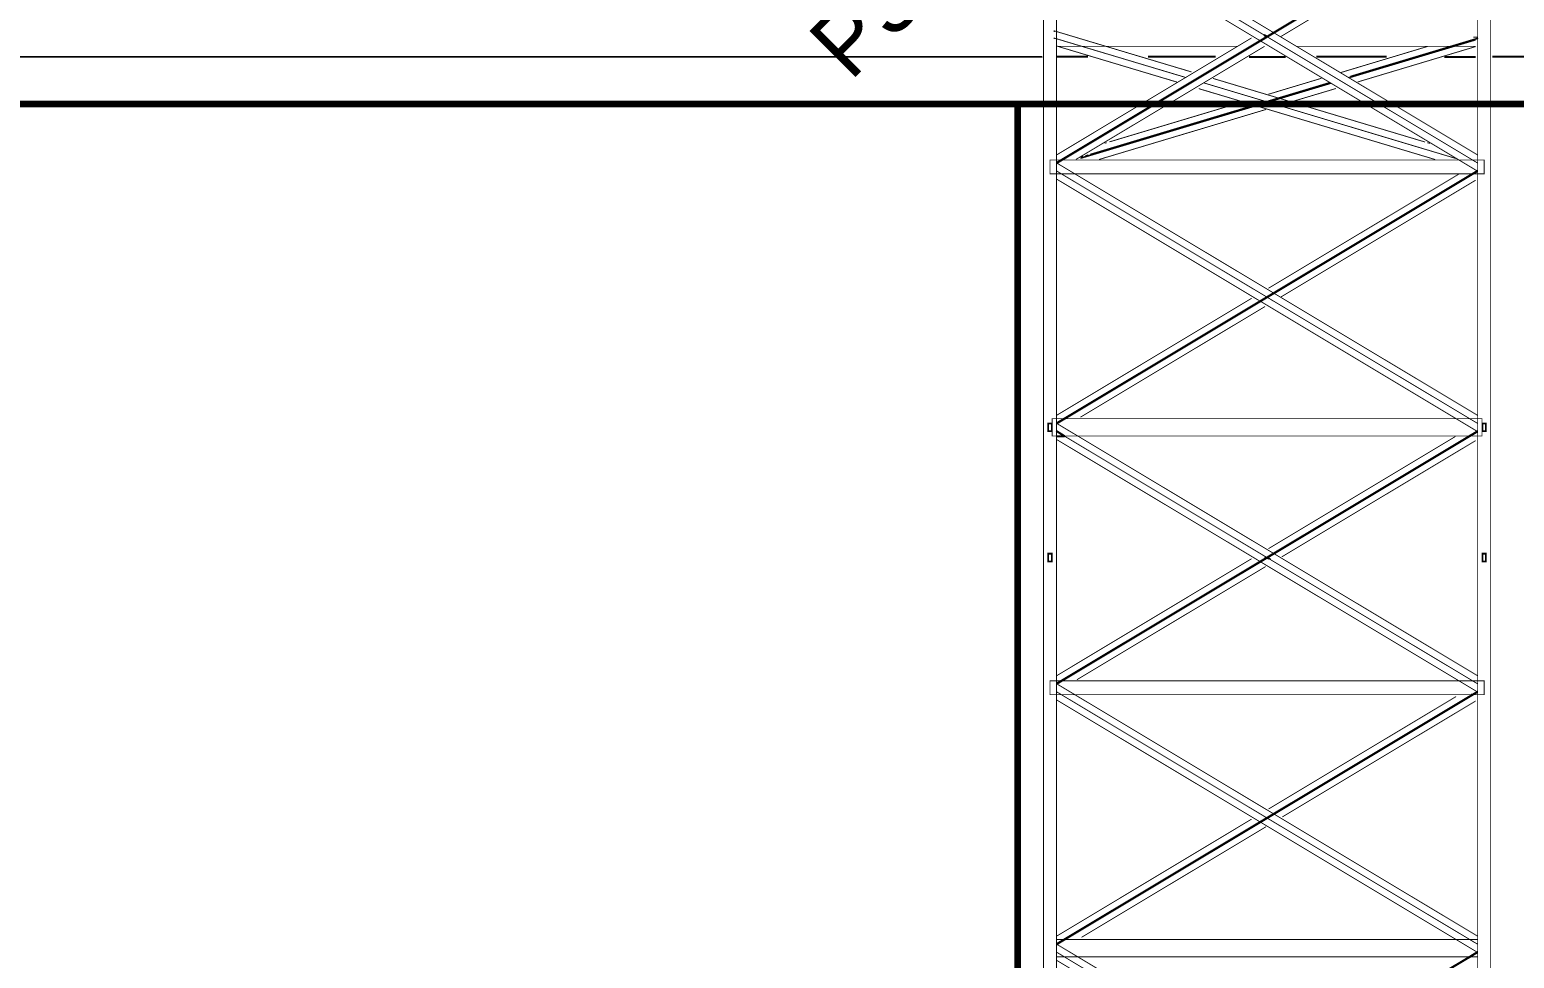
# Model space of a CAD drawing. Extents: x -57244 to 324435, y 15553 to 159369.
# Drawn here: x 165114 to 182210, y 99361 to 110060 of the extents above; entities that cross this region are included whole.
import ezdxf

# ---------------------------------------------------------------- set-up
doc = ezdxf.new("R2010")
doc.units = 0
doc.header["$LTSCALE"] = 2000
doc.header["$MEASUREMENT"] = 0
doc.layers.add('AREE PDL', color=7, linetype='CONTINUOUS', lineweight=100)
doc.layers.add('BASE', color=253, linetype='CONTINUOUS')
doc.styles.add('TXT', font='TXT', dxfattribs={"height": 0.2})

msp = doc.modelspace()

# ---------------------------------------------------------------- linework, layer by layer
at = {"layer": 'AREE PDL'}
for p, q in [((137934, 109205), (184056, 109205)), ((173254, 109205, 150), (184056, 109205, 150)), ((176490, 109211), (176490, 59684))]:
    msp.add_line(p, q, dxfattribs=at)
at = {"layer": 'BASE', "linetype": 'Continuous'}
for p, q in [((148765, 109754), (176772, 109748)), ((177299, 109748), (176938, 109748)), ((178769, 109748), (177992, 109748)), ((179158, 109748), (179574, 109747)), ((180739, 109747), (179934, 109747)), ((181405, 109747), (181765, 109747)), ((183777, 109747), (181960, 109747))]:
    msp.add_line(p, q, dxfattribs=at)
at = {"layer": 'BASE', "linetype": 'Continuous', "const_width": 10}
for points, elevation in [([(176788, 111474), (176788, 93478), (176938, 93478), (176938, 96578)], 7650), ([(176788, 111474), (176788, 93478), (176788, 111474), (176938, 111474), (176938, 93478), (176788, 93478)], 7800), ([(176938, 108619), (176938, 111474)], 7650), ([(181788, 111474), (181938, 111474), (181938, 93478), (181788, 93478)], 7650), ([(181788, 93478), (181788, 111474), (181788, 93478), (181938, 93478), (181938, 111474), (181788, 111474)], 7800), ([(176937, 108523), (181718, 111391)], 7800), ([(179352, 109984), (177008, 111391), (177008, 111382)], 7720), ([(177008, 111391), (181788, 108523)], 7800), ([(179252, 109951), (177008, 111298), (177008, 111382)], 7792), ([(181718, 111366), (181718, 111298), (179519, 109979)], 7728), ([(181718, 111298), (179519, 109979)], 7720), ([(178492, 109573), (176912, 110046), (176912, 110034)], 6300), ([(176912, 109951), (176912, 109963), (178433, 109507)], 6300), ([(178433, 109507), (176912, 109963)], 6220), ([(176938, 108616), (179185, 109965)], 7728), ([(176938, 109955), (178433, 109507)], 6300), ([(179269, 109941), (181788, 108429)], 7792), ([(179296, 109938), (179271, 109923)], 7720), ([(179296, 109938), (179271, 109923)], 7720), ([(179277, 109936), (179296, 109947)], 7792), ([(179327, 109947), (179296, 109929)], 7792), ([(179324, 109955), (179435, 110021)], 7720), ([(179435, 110021), (179324, 109955)], 7720), ([(179355, 109983), (179324, 110001)], 7728), ([(179324, 110001), (179355, 109983)], 7728), ([(179347, 109978), (179324, 109992)], 7728), ([(179324, 109964), (179327, 109966)], 7792), ([(179355, 109973), (179327, 109957)], 7792), ([(179331, 110006), (179363, 109987)], 7728), ([(179433, 110029), (179355, 109983)], 7800), ([(179362, 109979), (181788, 108523)], 7720), ([(179440, 110025), (179363, 109978)], 7800), ([(179440, 110025), (179363, 109978)], 7800), ([(179370, 109983), (179363, 109978)], 7720), ([(179435, 110021), (179370, 109983)], 7792), ([(179448, 110020), (179370, 109973)], 7800), ([(179433, 110029), (179440, 110025)], 7800), ([(180295, 109508), (181765, 109949)], 6300), ([(181765, 109940), (180320, 109507)], 6300), ([(180323, 109524), (181793, 109965)], 6300), ([(180323, 109516), (181793, 109957)], 6300), ([(181793, 109974), (181738, 109974)], 6228), ([(181793, 109957), (181738, 109940)], 6289), ([(181738, 109940), (181793, 109957)], 6220), ([(178325, 109456), (176938, 109872)], 6300), ([(178325, 109456), (176938, 109872)], 6292), ([(176938, 109868), (179019, 109868)], 6300), ([(177161, 108564), (179334, 109868)], 7728), ([(179334, 109868), (177161, 108564)], 7720), ([(179019, 109868), (177410, 109868)], 6101), ([(177410, 109868), (179019, 109868)], 6090), ([(178963, 109738), (178991, 109755)], 7720), ([(178963, 109738), (178991, 109755)], 7720), ([(179019, 109772), (179040, 109784)], 7720), ([(179040, 109784), (179019, 109772)], 7720), ([(179130, 109838), (179102, 109822)], 7720), ([(179130, 109838), (179102, 109822)], 7720), ([(179179, 109868), (179158, 109855)], 7720), ([(179158, 109855), (179179, 109868)], 7720), ([(179269, 109921), (179241, 109905)], 7720), ([(179269, 109921), (179241, 109905)], 7720), ([(179712, 109868), (181211, 109868)], 6101), ([(179712, 109868), (181211, 109868)], 6090), ([(179712, 109868), (181765, 109868)], 6300), ([(180212, 109566), (181216, 109868)], 6228), ([(181765, 109865), (180406, 109457)], 6220), ([(181765, 109865), (180406, 109457)], 6228), ([(181127, 109757), (181125, 109757)], 6220), ([(181211, 109782), (181155, 109766)], 6220), ([(181217, 109784), (181238, 109791)], 6220), ([(181294, 109807), (181266, 109799)], 6220), ([(181310, 109812), (181322, 109816)], 6220), ([(181377, 109832), (181349, 109824)], 6220), ([(181405, 109841), (181402, 109840)], 6220), ([(181432, 109849), (181488, 109865)], 6220), ([(181496, 109868), (181468, 109868)], 6300), ([(181543, 109868), (181488, 109868)], 6101), ([(181543, 109868), (181488, 109868)], 6090), ([(181495, 109868), (181516, 109874)], 6220), ([(181516, 109874), (181496, 109868)], 6289), ([(181543, 109882), (181599, 109899)], 6289), ([(181571, 109890), (181543, 109882)], 6220), ([(181599, 109899), (181587, 109895)], 6220), ([(181599, 109868), (181627, 109868)], 6101), ([(181627, 109868), (181599, 109868)], 6090), ([(181682, 109924), (181627, 109907)], 6289), ([(181627, 109907), (181682, 109924)], 6220), ([(178686, 109572), (178714, 109589)], 7720), ([(178714, 109589), (178686, 109572)], 7720), ([(178741, 109605), (178763, 109618)], 7720), ([(178741, 109605), (178763, 109618)], 7720), ([(178825, 109655), (178852, 109672)], 7720), ([(178825, 109655), (178852, 109672)], 7720), ([(178880, 109688), (178901, 109701)], 7720), ([(178880, 109688), (178901, 109701)], 7720), ([(180570, 109590), (180572, 109591)], 6220), ([(180600, 109599), (180656, 109616)], 6220), ([(180662, 109618), (180683, 109624)], 6220), ([(180739, 109641), (180711, 109632)], 6220), ([(180767, 109649), (180755, 109646)], 6220), ([(180794, 109657), (180822, 109666)], 6220), ([(180850, 109674), (180847, 109673)], 6220), ([(180933, 109699), (180878, 109682)], 6220), ([(180961, 109707), (180940, 109701)], 6220), ([(181016, 109724), (180989, 109716)], 6220), ([(181032, 109729), (181044, 109732)], 6220), ([(181100, 109749), (181072, 109741)], 6220), ([(180101, 109449), (177215, 108584)], 6300), ([(180101, 109441), (177215, 108575)], 6300), ([(180101, 109449), (177271, 108600)], 6300), ([(180080, 109451), (177326, 108625)], 6300), ([(178436, 109422), (178408, 109405)], 7720), ([(178436, 109422), (178408, 109405)], 7720), ([(178464, 109439), (178485, 109451)], 7720), ([(178485, 109451), (178464, 109439)], 7720), ([(178575, 109505), (178547, 109489)], 7720), ([(178547, 109489), (178575, 109505)], 7720), ([(178624, 109535), (178603, 109522)], 7720), ([(178603, 109522), (178624, 109535)], 7720), ([(178630, 109448), (181543, 108574)], 6300), ([(181543, 108574), (178630, 109448)], 6220), ([(178630, 109448), (181543, 108574)], 6300), ([(178741, 109498), (181183, 108765)], 6300), ([(179379, 109316), (179990, 109500)], 6228), ([(179962, 109408), (179990, 109416)], 6220), ([(180018, 109424), (180015, 109424)], 6220), ([(180045, 109433), (180101, 109449)], 6220), ([(180323, 109516), (180378, 109533)], 6220), ([(180406, 109541), (180385, 109535)], 6220), ([(180434, 109549), (180461, 109558)], 6220), ([(180478, 109562), (180489, 109566)], 6220), ([(180517, 109574), (180545, 109583)], 6220), ([(178159, 109256), (178131, 109239)], 7720), ([(178131, 109239), (178159, 109256)], 7720), ([(178187, 109272), (178208, 109285)], 7720), ([(178187, 109272), (178208, 109285)], 7720), ([(178270, 109322), (178297, 109339)], 7720), ([(178297, 109339), (178270, 109322)], 7720), ([(178346, 109368), (178325, 109355)], 7720), ([(178346, 109368), (178325, 109355)], 7720), ([(178575, 109381), (181298, 108564)], 6300), ([(181298, 108564), (178575, 109381)], 6292), ([(179553, 109285), (179574, 109291)], 6220), ([(179601, 109300), (179629, 109308)], 6220), ([(179645, 109313), (179657, 109316)], 6220), ([(179657, 109233), (180156, 109382)], 6228), ([(180156, 109382), (179657, 109233)], 6220), ([(179685, 109324), (179712, 109333)], 6220), ([(179740, 109341), (179738, 109340)], 6220), ([(179768, 109349), (179823, 109366)], 6220), ([(179830, 109368), (179851, 109374)], 6220), ([(179879, 109383), (179907, 109391)], 6220), ([(179923, 109396), (179934, 109399)], 6220), ([(177427, 108564), (179352, 109141)], 6228), ([(179352, 109141), (177427, 108564)], 6220), ([(179074, 109225), (177548, 108767)], 6228), ([(177881, 109089), (177854, 109072)], 7720), ([(177854, 109072), (177881, 109089)], 7720), ([(177930, 109118), (177909, 109106)], 7720), ([(177930, 109118), (177909, 109106)], 7720), ([(177992, 109156), (178020, 109172)], 7720), ([(177992, 109156), (178020, 109172)], 7720), ([(178048, 109189), (178069, 109202)], 7720), ([(178048, 109189), (178069, 109202)], 7720), ([(178852, 109075), (178880, 109083)], 6220), ([(178908, 109091), (178905, 109091)], 6220), ([(178936, 109100), (178991, 109116)], 6220), ([(179019, 109125), (178998, 109118)], 6220), ([(179047, 109133), (179074, 109141)], 6220), ([(179090, 109146), (179102, 109150)], 6220), ([(179158, 109166), (179130, 109158)], 6220), ([(179185, 109175), (179183, 109174)], 6220), ([(179363, 109228), (179223, 109186), (179237, 109182)], 6300), ([(179363, 109228), (179377, 109224), (179237, 109182)], 6300), ([(177576, 108906), (177604, 108923)], 7720), ([(177576, 108906), (177604, 108923)], 7720), ([(177632, 108939), (177653, 108952)], 7720), ([(177653, 108952), (177632, 108939)], 7720), ([(177715, 108989), (177743, 109006)], 7720), ([(177715, 108989), (177743, 109006)], 7720), ([(177792, 109035), (177770, 109023)], 7720), ([(177792, 109035), (177770, 109023)], 7720), ([(178270, 108900), (178258, 108897)], 6220), ([(178297, 108908), (178325, 108917)], 6220), ([(178353, 108925), (178351, 108924)], 6220), ([(178436, 108950), (178381, 108933)], 6220), ([(178464, 108958), (178443, 108952)], 6220), ([(178519, 108975), (178492, 108967)], 6220), ([(178547, 108983), (178535, 108980)], 6220), ([(178575, 108992), (178603, 109000)], 6220), ([(178630, 109008), (178628, 109007)], 6220), ([(178658, 109017), (178714, 109033)], 6220), ([(178720, 109035), (178741, 109042)], 6220), ([(178797, 109058), (178769, 109050)], 6220), ([(178825, 109066), (178813, 109063)], 6220), ([(177299, 108740), (177326, 108756)], 7720), ([(177299, 108740), (177326, 108756)], 7720), ([(177354, 108773), (177375, 108786)], 7720), ([(177375, 108786), (177354, 108773)], 7720), ([(177437, 108823), (177465, 108839)], 7720), ([(177437, 108823), (177465, 108839)], 7720), ([(177493, 108856), (177514, 108869)], 7720), ([(177493, 108856), (177514, 108869)], 7720), ([(177493, 108751), (177517, 108758)], 6228), ([(177715, 108734), (177703, 108730)], 6220), ([(177770, 108750), (177743, 108742)], 6220), ([(177796, 108758), (177798, 108759)], 6220), ([(177826, 108767), (177881, 108784)], 6220), ([(177909, 108792), (177888, 108786)], 6220), ([(177937, 108800), (177965, 108808)], 6220), ([(177981, 108813), (177992, 108817)], 6220), ([(178020, 108825), (178048, 108833)], 6220), ([(178076, 108842), (178073, 108841)], 6220), ([(178103, 108850), (178159, 108867)], 6220), ([(178166, 108869), (178187, 108875)], 6220), ([(178214, 108883), (178242, 108892)], 6220), ([(181208, 108758), (181238, 108749)], 6300), ([(176863, 108558), (176863, 108481)], 7791), ([(176863, 108558), (177021, 108558)], 7657), ([(177021, 108558), (176863, 108558), (176863, 108398), (176938, 108398)], 7648), ([(176938, 108558), (176863, 108558), (176863, 108398), (176938, 108398)], 7650), ([(176938, 108536), (176938, 108564)], 7650), ([(176938, 108398), (176938, 108558)], 7800), ([(176980, 108558), (176996, 108558)], 7800), ([(177005, 108564), (176994, 108556)], 7720), ([(176994, 108556), (177005, 108564)], 7720), ([(176994, 108556), (176996, 108558)], 7791), ([(177049, 108590), (177021, 108573)], 7720), ([(177049, 108590), (177021, 108573)], 7720), ([(177098, 108619), (177077, 108606)], 7720), ([(177077, 108606), (177098, 108619)], 7720), ([(177160, 108656), (177188, 108673)], 7720), ([(177160, 108656), (177188, 108673)], 7720), ([(181627, 108558), (177188, 108558)], 7657), ([(177188, 108558), (181627, 108558)], 7648), ([(177237, 108702), (177215, 108690)], 7720), ([(177215, 108690), (177237, 108702)], 7720), ([(177243, 108600), (177215, 108592)], 6300), ([(177243, 108592), (177215, 108584)], 6300), ([(177243, 108592), (177241, 108591)], 6220), ([(177271, 108609), (177305, 108619)], 6300), ([(177326, 108617), (177271, 108600)], 6220), ([(177354, 108625), (177333, 108619)], 6220), ([(177382, 108634), (177410, 108642)], 6220), ([(177437, 108650), (177426, 108647)], 6220), ([(177493, 108667), (177465, 108659)], 6220), ([(177521, 108675), (177518, 108675)], 6220), ([(177604, 108700), (177548, 108684)], 6220), ([(177611, 108702), (177632, 108709)], 6220), ([(177687, 108725), (177659, 108717)], 6220), ([(181574, 108558), (181729, 108558)], 7800), ([(181788, 108513), (181788, 108523), (181729, 108558)], 7791), ([(181788, 108523), (181788, 108523), (181788, 108616), (181788, 108616), (181788, 108523), (181788, 108523), (181788, 108429), (181788, 108430)], 7800), ([(181788, 108616), (181788, 108536)], 7792), ([(181788, 108532), (181788, 108616)], 7792), ([(176863, 108398), (176863, 108475)], 7791), ([(181788, 105616), (176937, 108526), (176937, 108442)], 7792), ([(176937, 108523), (176940, 108525)], 7800), ([(176937, 108513), (176948, 108520)], 7800), ([(176937, 108442), (176937, 108433)], 7720), ([(176937, 108433), (176937, 108442)], 7791), ([(181788, 105513), (181788, 105523), (176937, 108433)], 7720), ([(176996, 108398), (176937, 108433)], 7791), ([(176937, 108424), (176937, 108340), (179246, 106954)], 7792), ([(176996, 108398), (176937, 108398)], 7800), ([(176938, 108514), (176994, 108547)], 7791), ([(176938, 108514), (176948, 108520)], 7792), ([(176938, 108433), (176938, 108340)], 7800), ([(176938, 105623), (176938, 108425)], 7650), ([(177105, 108398), (181571, 108398)], 7648), ([(179379, 107081), (181573, 108397)], 7728), ([(181573, 108397), (179379, 107081)], 7720), ([(181714, 108398), (181729, 108398)], 7800), ([(181738, 108403), (181728, 108397)], 7720), ([(181738, 108403), (181765, 108420)], 7791), ([(181765, 108398), (181738, 108398)], 7648), ([(181788, 108442), (181788, 108433), (181774, 108425)], 7791), ([(181777, 108436), (181788, 108442), (181788, 108433), (181785, 108431)], 7800), ([(181788, 108532), (181788, 108523)], 7720), ([(181788, 108526), (181788, 108442)], 7728), ([(181788, 108433), (181788, 108453)], 7720), ([(181788, 108442), (181788, 108453)], 7728), ([(181788, 108442), (181788, 108442), (181788, 108433), (181788, 108433)], 7800), ([(181765, 108326), (179525, 106982)], 7728), ([(179525, 106982), (181765, 108326)], 7720), ([(181432, 108220), (181405, 108203)], 7720), ([(181488, 108253), (181460, 108236)], 7720), ([(181497, 108258), (181516, 108270)], 7720), ([(181543, 108286), (181571, 108303)], 7720), ([(181599, 108320), (181627, 108336)], 7720), ([(181654, 108353), (181636, 108342)], 7720), ([(181710, 108386), (181682, 108370)], 7720), ([(181127, 108037), (181155, 108053)], 7720), ([(181211, 108087), (181183, 108070)], 7720), ([(181219, 108092), (181238, 108103)], 7720), ([(181294, 108137), (181266, 108120)], 7720), ([(181349, 108170), (181322, 108153)], 7720), ([(181358, 108175), (181377, 108187)], 7720), ([(180850, 107870), (180878, 107887)], 7720), ([(180933, 107920), (180905, 107904)], 7720), ([(180961, 107937), (180942, 107926)], 7720), ([(181016, 107970), (180989, 107953)], 7720), ([(181044, 107987), (181072, 108003)], 7720), ([(181100, 108020), (181081, 108009)], 7720), ([(180572, 107704), (180600, 107720)], 7720), ([(180628, 107737), (180656, 107754)], 7720), ([(180683, 107770), (180665, 107759)], 7720), ([(180739, 107804), (180711, 107787)], 7720), ([(180794, 107837), (180767, 107820)], 7720), ([(180803, 107842), (180822, 107854)], 7720), ([(180295, 107537), (180323, 107554)], 7720), ([(180378, 107587), (180350, 107571)], 7720), ([(180387, 107593), (180406, 107604)], 7720), ([(180434, 107621), (180461, 107637)], 7720), ([(180517, 107670), (180489, 107654)], 7720), ([(180545, 107687), (180526, 107676)], 7720), ([(180018, 107371), (180045, 107388)], 7720), ([(180101, 107421), (180073, 107404)], 7720), ([(180110, 107426), (180129, 107437)], 7720), ([(180156, 107454), (180184, 107471)], 7720), ([(180240, 107504), (180212, 107487)], 7720), ([(180248, 107509), (180267, 107521)], 7720), ([(179768, 107221), (179740, 107204)], 7720), ([(179796, 107238), (179823, 107254)], 7720), ([(179832, 107260), (179851, 107271)], 7720), ([(179879, 107288), (179907, 107304)], 7720), ([(179934, 107321), (179962, 107338)], 7720), ([(179990, 107354), (179971, 107343)], 7720), ([(179435, 107021), (179462, 107038)], 7720), ([(179448, 107020), (179440, 107025)], 7800), ([(179490, 107055), (179463, 107038)], 7720), ([(179518, 107071), (179546, 107088)], 7720), ([(179574, 107105), (179555, 107093)], 7720), ([(179601, 107121), (179629, 107138)], 7720), ([(179685, 107171), (179657, 107154)], 7720), ([(179694, 107176), (179712, 107188)], 7720), ([(179185, 106965), (176938, 105616)], 7720), ([(176938, 105616), (179185, 106965)], 7728), ([(179340, 106871), (177213, 105595)], 7728), ([(179340, 106871), (177213, 105595)], 7720), ([(179139, 106844), (179158, 106855)], 7720), ([(179213, 106888), (179185, 106871)], 7720), ([(179269, 106921), (179241, 106905)], 7720), ([(181788, 105513), (181788, 105429), (179269, 106941)], 7792), ([(179277, 106936), (179355, 106983)], 7800), ([(179285, 106931), (179363, 106978)], 7800), ([(179309, 107010), (179355, 106983)], 7728), ([(179370, 106973), (179363, 106978)], 7800), ([(179440, 106931), (179363, 106978)], 7720), ([(178861, 106677), (178880, 106688)], 7720), ([(178936, 106722), (178908, 106705)], 7720), ([(178991, 106755), (178963, 106738)], 7720), ([(179000, 106760), (179019, 106772)], 7720), ([(179074, 106805), (179047, 106788)], 7720), ([(179130, 106838), (179102, 106822)], 7720), ([(178584, 106511), (178603, 106522)], 7720), ([(178658, 106555), (178630, 106539)], 7720), ([(178686, 106572), (178714, 106589)], 7720), ([(178741, 106605), (178722, 106594)], 7720), ([(178797, 106638), (178769, 106622)], 7720), ([(178852, 106672), (178825, 106655)], 7720), ([(178270, 106322), (178297, 106339)], 7720), ([(178325, 106355), (178306, 106344)], 7720), ([(178353, 106372), (178381, 106389)], 7720), ([(178436, 106422), (178408, 106405)], 7720), ([(178445, 106427), (178464, 106439)], 7720), ([(178492, 106455), (178519, 106472)], 7720), ([(178547, 106489), (178575, 106505)], 7720), ([(178020, 106172), (177992, 106156)], 7720), ([(178029, 106178), (178048, 106189)], 7720), ([(178076, 106206), (178103, 106222)], 7720), ([(178159, 106256), (178131, 106239)], 7720), ([(178168, 106261), (178187, 106272)], 7720), ([(178242, 106306), (178214, 106289)], 7720), ([(177743, 106006), (177715, 105989)], 7720), ([(177770, 106023), (177751, 106011)], 7720), ([(177798, 106039), (177826, 106056)], 7720), ([(177854, 106072), (177881, 106089)], 7720), ([(177909, 106106), (177890, 106094)], 7720), ([(177965, 106139), (177937, 106122)], 7720), ([(177437, 105823), (177465, 105839)], 7720), ([(177474, 105845), (177493, 105856)], 7720), ([(177548, 105889), (177521, 105873)], 7720), ([(177576, 105906), (177604, 105923)], 7720), ([(177632, 105939), (177613, 105928)], 7720), ([(177687, 105973), (177659, 105956)], 7720), ([(177188, 105673), (177160, 105656)], 7720), ([(177215, 105690), (177197, 105678)], 7720), ([(177271, 105723), (177243, 105706)], 7720), ([(177326, 105756), (177299, 105740)], 7720), ([(177354, 105773), (177335, 105762)], 7720), ([(177410, 105806), (177382, 105789)], 7720), ([(176888, 105481), (176888, 105578), (176938, 105578)], 7620), ([(176938, 105578), (176888, 105578)], 7610), ([(176888, 105428), (176888, 105528)], 7800), ([(176888, 105475), (176888, 105481)], 7650), ([(176937, 105526), (179435, 104028)], 7792), ([(176938, 105595), (176938, 105567)], 7650), ([(177049, 105590), (176938, 105523)], 7720), ([(176938, 105578), (176938, 105378)], 7800), ([(176938, 105523), (177029, 105578)], 7790), ([(176938, 105514), (177045, 105578)], 7790), ([(176994, 105578), (177077, 105578)], 7610), ([(176994, 105578), (177077, 105578)], 7620), ([(177014, 105578), (177029, 105578)], 7800), ([(177077, 105606), (177058, 105595)], 7720), ([(177132, 105640), (177105, 105623)], 7720), ([(181571, 105578), (177215, 105578)], 7610), ([(177215, 105578), (181571, 105578)], 7620), ([(181696, 105578), (181540, 105578)], 7800), ([(181696, 105578), (181788, 105523)], 7790), ([(181788, 105523), (181788, 105523), (181788, 105616), (181788, 105616), (181788, 105523), (181788, 105523), (181788, 105429), (181788, 105430)], 7800), ([(181788, 105532), (181788, 105616)], 7792), ([(181788, 105578), (181788, 105481)], 7790), ([(181788, 105578), (181838, 105578), (181838, 105378), (181788, 105378)], 7800), ([(181788, 105532), (181788, 105523)], 7720), ([(181788, 105526), (181788, 105433)], 7720), ([(176888, 105475), (176888, 105378), (176938, 105378)], 7620), ([(176938, 105378), (176888, 105378)], 7790), ([(176937, 105433), (181788, 102523)], 7720), ([(181788, 102523), (176937, 105433)], 7800), ([(176937, 105424), (176937, 105433)], 7720), ([(176937, 105424), (176937, 105340), (179241, 103958)], 7792), ([(176938, 105340), (176938, 105433)], 7800), ([(176938, 105401), (176938, 102627)], 7650), ([(181654, 105378), (177132, 105378)], 7790), ([(181516, 105378), (177132, 105378)], 7620), ([(179379, 104081), (181532, 105373)], 7720), ([(181532, 105373), (179379, 104081)], 7728), ([(181765, 105326), (179532, 103986)], 7728), ([(181599, 105320), (181682, 105370)], 7720), ([(181710, 105396), (181680, 105378)], 7790), ([(181682, 105378), (181710, 105378)], 7620), ([(181765, 105378), (181682, 105378)], 7790), ([(181710, 105386), (181765, 105420)], 7720), ([(181711, 105378), (181738, 105394)], 7790), ([(181738, 105412), (181788, 105442), (181788, 105433)], 7790), ([(181765, 105378), (181738, 105378)], 7620), ([(181750, 105401), (181765, 105410)], 7790), ([(181788, 105442), (181777, 105436)], 7792), ([(181777, 105436), (181785, 105431)], 7800), ([(181788, 105475), (181788, 105378)], 7790), ([(181788, 105456), (181788, 105442)], 7728), ([(181788, 105456), (181788, 105433)], 7720), ([(181788, 105442), (181788, 105442), (181788, 105433), (181788, 105433)], 7800), ([(181788, 105442), (181788, 105433)], 7800), ([(181405, 105203), (181322, 105153)], 7720), ([(181411, 105207), (181432, 105220)], 7720), ([(181543, 105286), (181460, 105236)], 7720), ([(181549, 105290), (181571, 105303)], 7720), ([(181016, 104970), (180994, 104957)], 7720), ([(181044, 104987), (181127, 105037)], 7720), ([(181155, 105053), (181133, 105040)], 7720), ([(181266, 105120), (181183, 105070)], 7720), ([(181294, 105137), (181272, 105123)], 7720), ([(180739, 104804), (180717, 104791)], 7720), ([(180850, 104870), (180767, 104820)], 7720), ([(180856, 104874), (180878, 104887)], 7720), ([(180905, 104904), (180989, 104953)], 7720), ([(180461, 104637), (180440, 104624)], 7720), ([(180489, 104654), (180572, 104704)], 7720), ([(180578, 104707), (180600, 104720)], 7720), ([(180711, 104787), (180628, 104737)], 7720), ([(180184, 104471), (180162, 104458)], 7720), ([(180295, 104537), (180212, 104487)], 7720), ([(180301, 104541), (180323, 104554)], 7720), ([(180434, 104621), (180350, 104571)], 7720), ([(179879, 104288), (179796, 104238)], 7720), ([(179907, 104304), (179885, 104291)], 7720), ([(180018, 104371), (179934, 104321)], 7720), ([(180045, 104388), (180023, 104374)], 7720), ([(180156, 104454), (180073, 104404)], 7720), ([(179601, 104121), (179518, 104071)], 7720), ([(179607, 104125), (179629, 104138)], 7720), ([(179740, 104204), (179657, 104154)], 7720), ([(179768, 104221), (179746, 104208)], 7720), ([(179185, 103965), (176938, 102616)], 7720), ([(176938, 102616), (179185, 103965)], 7728), ([(179324, 103955), (179241, 103905)], 7720), ([(179347, 103978), (179277, 103936)], 7792), ([(179324, 103945), (179299, 103930)], 7792), ([(179347, 103978), (179334, 103986)], 7728), ([(179352, 103984), (179349, 103986)], 7728), ([(179349, 103986), (179352, 103984)], 7728), ([(179352, 103971), (179463, 104038)], 7720), ([(179355, 103973), (179352, 103971)], 7792), ([(179363, 103969), (179352, 103962)], 7792), ([(179433, 104029), (179355, 103983)], 7800), ([(179440, 104025), (179363, 103978)], 7800), ([(179440, 104025), (179363, 103978)], 7800), ([(179380, 103958), (179363, 103969)], 7728), ([(179370, 103983), (179369, 103982)], 7720), ([(179448, 104020), (179370, 103973)], 7800), ([(179395, 103958), (179370, 103973), (179395, 103958)], 7728), ([(179448, 104020), (179378, 103978)], 7792), ([(179378, 103978), (179407, 103960)], 7728), ([(179440, 104025), (179433, 104029)], 7800), ([(181788, 102616), (179458, 104014)], 7792), ([(179490, 104055), (179469, 104041)], 7720), ([(179347, 103875), (177173, 102571)], 7728), ([(178963, 103738), (179047, 103788)], 7720), ([(179052, 103792), (179074, 103805)], 7720), ([(179102, 103822), (179185, 103871)], 7720), ([(179191, 103875), (179213, 103888)], 7720), ([(179269, 103941), (179286, 103930)], 7792), ([(179277, 103936), (179285, 103931)], 7800), ([(179293, 103927), (179296, 103929)], 7792), ([(179296, 103924), (181783, 102432)], 7792), ([(178686, 103572), (178769, 103622)], 7720), ([(178775, 103625), (178797, 103638)], 7720), ([(178908, 103705), (178825, 103655)], 7720), ([(178936, 103722), (178914, 103709)], 7720), ([(178492, 103455), (178408, 103405)], 7720), ([(178498, 103459), (178519, 103472)], 7720), ([(178630, 103539), (178547, 103489)], 7720), ([(178658, 103555), (178636, 103542)], 7720), ([(178214, 103289), (178131, 103239)], 7720), ([(178242, 103306), (178220, 103292)], 7720), ([(178270, 103322), (178353, 103372)], 7720), ([(178359, 103376), (178381, 103389)], 7720), ([(177854, 103072), (177937, 103122)], 7720), ([(177943, 103126), (177965, 103139)], 7720), ([(178076, 103206), (177992, 103156)], 7720), ([(178081, 103209), (178103, 103222)], 7720), ([(177659, 102956), (177576, 102906)], 7720), ([(177665, 102959), (177687, 102973)], 7720), ([(177798, 103039), (177715, 102989)], 7720), ([(177804, 103043), (177826, 103056)], 7720), ([(177382, 102789), (177299, 102740)], 7720), ([(177388, 102793), (177410, 102806)], 7720), ([(177521, 102873), (177437, 102823)], 7720), ([(177526, 102876), (177548, 102889)], 7720), ([(177021, 102573), (177105, 102623)], 7720), ([(177132, 102640), (177110, 102627)], 7720), ([(177243, 102706), (177160, 102656)], 7720), ([(177249, 102710), (177271, 102723)], 7720), ([(181788, 102532), (181788, 102616)], 7792), ([(181788, 102616), (181788, 102523), (181788, 102523), (181788, 102616), (181788, 102616)], 7800), ([(176863, 102481), (176863, 102558)], 7791), ([(176938, 102398), (176863, 102398), (176863, 102558), (176938, 102558)], 7650), ([(176863, 102398), (176863, 102558)], 7648), ([(177049, 102558), (176863, 102558)], 7657), ([(176863, 102475), (176863, 102398)], 7791), ([(176937, 102442), (176937, 102433)], 7720), ([(176937, 102442), (176937, 102433), (176996, 102398)], 7791), ([(181788, 99513), (181788, 99523), (176937, 102433), (176937, 102424)], 7720), ([(181788, 102433), (176937, 99523)], 7800), ([(181788, 99523), (176937, 102433)], 7720), ([(181788, 99523), (176937, 102433)], 7800), ([(176937, 102340), (176937, 102424)], 7792), ([(176938, 102543), (176938, 102571)], 7650), ([(176938, 102398), (176938, 102558)], 7800), ([(176956, 102543), (176938, 102532)], 7791), ([(176938, 102433), (176938, 102340)], 7800), ([(176938, 99630), (176938, 102405)], 7650), ([(176980, 102558), (176966, 102549)], 7791), ([(176996, 102558), (176980, 102558)], 7800), ([(177018, 102571), (176994, 102556)], 7720), ([(176994, 102556), (176996, 102558)], 7791), ([(181599, 102558), (177188, 102558)], 7657), ([(181729, 102558), (181574, 102558)], 7800), ([(181694, 102377), (181738, 102403)], 7720), ([(181729, 102558), (181788, 102523)], 7791), ([(181765, 102420), (181740, 102405)], 7791), ([(181740, 102405), (181765, 102420)], 7720), ([(181788, 102558), (181788, 102481)], 7657), ([(181788, 102558), (181863, 102558), (181863, 102398), (181788, 102398)], 7800), ([(181788, 102532), (181788, 102523)], 7720), ([(181788, 102523), (181788, 102513)], 7720), ([(181788, 102430), (181788, 102429), (181788, 102523), (181788, 102523)], 7800), ([(181788, 102513), (181788, 102432)], 7792), ([(181788, 102475), (181788, 102398)], 7657), ([(176996, 102398), (176937, 102398)], 7800), ([(181539, 102377), (179379, 101081)], 7728), ([(179538, 100990), (181765, 102326)], 7728), ([(181417, 102210), (181460, 102236)], 7720), ([(181432, 102220), (181460, 102236)], 7720), ([(181488, 102253), (181463, 102238)], 7720), ([(181488, 102253), (181509, 102266)], 7720), ([(181543, 102286), (181516, 102270)], 7720), ([(181599, 102320), (181555, 102294)], 7720), ([(181571, 102303), (181599, 102320)], 7720), ([(181602, 102321), (181627, 102336)], 7720), ([(181627, 102336), (181648, 102349)], 7720), ([(181682, 102370), (181654, 102353)], 7720), ([(181183, 102070), (181139, 102044)], 7720), ([(181183, 102070), (181155, 102053)], 7720), ([(181186, 102072), (181211, 102087)], 7720), ([(181232, 102099), (181211, 102087)], 7720), ([(181266, 102120), (181238, 102103)], 7720), ([(181322, 102153), (181278, 102127)], 7720), ([(181294, 102137), (181322, 102153)], 7720), ([(181324, 102155), (181349, 102170)], 7720), ([(181349, 102170), (181371, 102183)], 7720), ([(181405, 102203), (181377, 102187)], 7720), ([(180862, 101877), (180905, 101904)], 7720), ([(180878, 101887), (180905, 101904)], 7720), ([(180933, 101920), (180908, 101905)], 7720), ([(180954, 101933), (180933, 101920)], 7720), ([(180961, 101937), (180989, 101953)], 7720), ([(181001, 101961), (181044, 101987)], 7720), ([(181044, 101987), (181016, 101970)], 7720), ([(181047, 101988), (181072, 102003)], 7720), ([(181072, 102003), (181093, 102016)], 7720), ([(181100, 102020), (181127, 102037)], 7720), ([(180628, 101737), (180584, 101711)], 7720), ([(180600, 101720), (180628, 101737)], 7720), ([(180656, 101754), (180631, 101739)], 7720), ([(180656, 101754), (180677, 101766)], 7720), ([(180711, 101787), (180683, 101770)], 7720), ([(180723, 101794), (180767, 101820)], 7720), ([(180767, 101820), (180739, 101804)], 7720), ([(180769, 101822), (180794, 101837)], 7720), ([(180794, 101837), (180816, 101850)], 7720), ([(180850, 101870), (180822, 101854)], 7720), ([(180307, 101545), (180350, 101571)], 7720), ([(180323, 101554), (180350, 101571)], 7720), ([(180378, 101587), (180353, 101572)], 7720), ([(180399, 101600), (180378, 101587)], 7720), ([(180406, 101604), (180434, 101621)], 7720), ([(180446, 101628), (180489, 101654)], 7720), ([(180461, 101637), (180489, 101654)], 7720), ([(180517, 101670), (180492, 101656)], 7720), ([(180517, 101670), (180538, 101683)], 7720), ([(180545, 101687), (180572, 101704)], 7720), ([(180030, 101378), (180073, 101404)], 7720), ([(180073, 101404), (180045, 101388)], 7720), ([(180101, 101421), (180076, 101406)], 7720), ([(180122, 101434), (180101, 101421)], 7720), ([(180156, 101454), (180129, 101437)], 7720), ([(180212, 101487), (180168, 101461)], 7720), ([(180184, 101471), (180212, 101487)], 7720), ([(180240, 101504), (180215, 101489)], 7720), ([(180240, 101504), (180261, 101517)], 7720), ([(180267, 101521), (180295, 101537)], 7720), ([(179752, 101212), (179796, 101238)], 7720), ([(179796, 101238), (179768, 101221)], 7720), ([(179823, 101254), (179798, 101239)], 7720), ([(179823, 101254), (179845, 101267)], 7720), ([(179879, 101288), (179851, 101271)], 7720), ([(179891, 101295), (179934, 101321)], 7720), ([(179934, 101321), (179907, 101304)], 7720), ([(179937, 101323), (179962, 101338)], 7720), ([(179962, 101338), (179983, 101350)], 7720), ([(179990, 101354), (180018, 101371)], 7720), ([(179463, 101038), (179435, 101021)], 7720), ([(179475, 101045), (179518, 101071)], 7720), ([(179490, 101055), (179518, 101071)], 7720), ([(179546, 101088), (179521, 101073)], 7720), ([(179546, 101088), (179567, 101101)], 7720), ([(179574, 101105), (179601, 101121)], 7720), ([(179657, 101154), (179613, 101128)], 7720), ([(179629, 101138), (179657, 101154)], 7720), ([(179685, 101171), (179660, 101156)], 7720), ([(179706, 101184), (179685, 101171)], 7720), ([(179740, 101204), (179712, 101188)], 7720), ([(176938, 99616), (179185, 100965)], 7728), ([(177226, 99603), (179352, 100878)], 7728), ([(179158, 100855), (179185, 100871)], 7720), ([(179241, 100905), (179197, 100879)], 7720), ([(179213, 100888), (179241, 100905)], 7720), ([(179290, 100934), (179244, 100906)], 7720), ([(179269, 100921), (179290, 100934)], 7720), ([(178908, 100705), (178880, 100688)], 7720), ([(178963, 100738), (178920, 100712)], 7720), ([(178936, 100722), (178963, 100738)], 7720), ([(178991, 100755), (178966, 100740)], 7720), ([(178991, 100755), (179012, 100768)], 7720), ([(179047, 100788), (179019, 100772)], 7720), ([(179102, 100822), (179059, 100795)], 7720), ([(179102, 100822), (179074, 100805)], 7720), ([(179130, 100838), (179105, 100823)], 7720), ([(179151, 100851), (179130, 100838)], 7720), ([(178603, 100522), (178630, 100539)], 7720), ([(178642, 100546), (178686, 100572)], 7720), ([(178686, 100572), (178658, 100555)], 7720), ([(178689, 100574), (178714, 100589)], 7720), ([(178735, 100601), (178714, 100589)], 7720), ([(178741, 100605), (178769, 100622)], 7720), ([(178781, 100629), (178825, 100655)], 7720), ([(178825, 100655), (178797, 100638)], 7720), ([(178852, 100672), (178827, 100657)], 7720), ([(178874, 100684), (178852, 100672)], 7720), ([(178319, 100352), (178297, 100339)], 7720), ([(178353, 100372), (178325, 100355)], 7720), ([(178365, 100379), (178408, 100405)], 7720), ([(178381, 100389), (178408, 100405)], 7720), ([(178436, 100422), (178411, 100407)], 7720), ([(178457, 100435), (178436, 100422)], 7720), ([(178464, 100439), (178492, 100455)], 7720), ([(178504, 100463), (178547, 100489)], 7720), ([(178519, 100472), (178547, 100489)], 7720), ([(178550, 100490), (178575, 100505)], 7720), ([(178596, 100518), (178575, 100505)], 7720), ([(178020, 100172), (178041, 100185)], 7720), ([(178076, 100206), (178048, 100189)], 7720), ([(178088, 100213), (178131, 100239)], 7720), ([(178131, 100239), (178103, 100222)], 7720), ([(178134, 100241), (178159, 100256)], 7720), ([(178159, 100256), (178180, 100268)], 7720), ([(178214, 100289), (178187, 100272)], 7720), ([(178226, 100296), (178270, 100322)], 7720), ([(178242, 100306), (178270, 100322)], 7720), ([(178297, 100339), (178273, 100324)], 7720), ([(177764, 100019), (177743, 100006)], 7720), ([(177770, 100023), (177798, 100039)], 7720), ([(177810, 100046), (177854, 100072)], 7720), ([(177854, 100072), (177826, 100056)], 7720), ([(177856, 100074), (177881, 100089)], 7720), ([(177903, 100102), (177881, 100089)], 7720), ([(177909, 100106), (177937, 100122)], 7720), ([(177992, 100156), (177949, 100130)], 7720), ([(177965, 100139), (177992, 100156)], 7720), ([(178020, 100172), (177995, 100157)], 7720), ([(177465, 99839), (177440, 99824)], 7720), ([(177486, 99852), (177465, 99839)], 7720), ([(177493, 99856), (177521, 99873)], 7720), ([(177533, 99880), (177576, 99906)], 7720), ([(177576, 99906), (177548, 99889)], 7720), ([(177604, 99923), (177579, 99908)], 7720), ([(177604, 99923), (177625, 99935)], 7720), ([(177659, 99956), (177632, 99939)], 7720), ([(177671, 99963), (177715, 99989)], 7720), ([(177715, 99989), (177687, 99973)], 7720), ([(177718, 99991), (177743, 100006)], 7720), ([(177163, 99658), (177188, 99673)], 7720), ([(177209, 99686), (177188, 99673)], 7720), ([(177215, 99690), (177243, 99706)], 7720), ([(177299, 99740), (177255, 99713)], 7720), ([(177271, 99723), (177299, 99740)], 7720), ([(177326, 99756), (177301, 99741)], 7720), ([(177326, 99756), (177348, 99769)], 7720), ([(177382, 99789), (177354, 99773)], 7720), ([(177437, 99823), (177394, 99797)], 7720), ([(177410, 99806), (177437, 99823)], 7720), ([(176938, 99603), (176938, 96634)], 7650), ([(177049, 99590), (176938, 99523)], 7720), ([(176938, 99519), (176938, 99578)], 7610), ([(176938, 99578), (176938, 99378)], 7800), ([(176938, 99578), (176938, 99519)], 7790), ([(181571, 99578), (176938, 99578), (176938, 99519)], 7790), ([(177029, 99578), (176938, 99523)], 7790), ([(177009, 99575), (176938, 99532)], 7790), ([(176938, 99523), (176938, 99532)], 7800), ([(177014, 99578), (177029, 99578)], 7800), ([(177049, 99590), (177070, 99603)], 7720), ([(177077, 99606), (177105, 99623)], 7720), ([(177160, 99656), (177117, 99630)], 7720), ([(177132, 99640), (177160, 99656)], 7720), ([(181540, 99578), (181696, 99578)], 7800), ([(181788, 99523), (181696, 99578)], 7790), ([(181788, 99532), (181788, 99616)], 7792), ([(181788, 99578), (181788, 99378)], 7800), ([(181788, 99523), (181788, 99532)], 7720), ([(181788, 99523), (181788, 99430)], 7800), ([(181788, 99523), (181788, 99523), (181788, 99429), (181788, 99430)], 7800), ([(181788, 99436), (181788, 99513)], 7792), ([(181787, 96523), (176937, 99433), (176937, 99442)], 7720), ([(177029, 99378), (176938, 99433)], 7790), ([(176938, 99340), (176938, 99433)], 7800), ([(181488, 99378), (177160, 99378)], 7620), ([(181682, 99378), (181654, 99378)], 7620), ([(181696, 99378), (181680, 99378)], 7800), ([(181682, 99370), (181738, 99403)], 7720), ([(181710, 99377), (181682, 99360)], 7728), ([(181765, 99429), (181710, 99396)], 7728), ([(181765, 99420), (181710, 99386)], 7790), ([(181710, 99378), (181738, 99378)], 7620), ([(181738, 99394), (181716, 99381)], 7728), ([(181738, 99394), (181716, 99381)], 7790), ([(181788, 99464), (181788, 99381)], 7620), ([(181788, 99464), (181788, 99381)], 7790), ([(181788, 99433), (181788, 99442)], 7800)]:
    msp.add_lwpolyline(points, dxfattribs=dict(at, elevation=elevation))
at = {"layer": 'BASE', "linetype": 'Continuous', "const_width": 10, "elevation": 7800}
for points in [[(177008, 111484), (181788, 108616), (181788, 108523), (177008, 111391)], [(176937, 108532), (181718, 111400), (181718, 111391), (176937, 108523)], [(176937, 108523), (176937, 108513), (181718, 111382), (181718, 111391)], [(181788, 108523), (177008, 111391), (177008, 111298), (181788, 108429)], [(179363, 109978), (179355, 109983)], [(181863, 108558), (181863, 108398), (176863, 108398), (176863, 108558)], [(181788, 105616), (176937, 108526), (176937, 108433), (181788, 105523)], [(176937, 105523), (181788, 108433), (181788, 108442), (176937, 105532)], [(176937, 105523), (176937, 105513), (181788, 108424), (181788, 108433)], [(176937, 108433), (176937, 108340), (181788, 105429), (181788, 105523)], [(176838, 105528), (176888, 105528), (176888, 105428), (176838, 105428)], [(176888, 105428), (176888, 105528), (176838, 105528), (176838, 105428)], [(176878, 105438), (176878, 105518), (176848, 105518), (176848, 105438)], [(176878, 105438), (176878, 105518), (176848, 105518), (176848, 105438)], [(176888, 105578), (176888, 105378), (181838, 105378), (181838, 105578)], [(176937, 105433), (176937, 105526), (181788, 102616), (181788, 102523)], [(181888, 105528), (181888, 105428), (181838, 105428), (181838, 105528)], [(181888, 105428), (181888, 105528), (181838, 105528), (181838, 105428)], [(181878, 105438), (181878, 105518), (181848, 105518), (181848, 105438)], [(181878, 105438), (181878, 105518), (181848, 105518), (181848, 105438)], [(176937, 102532), (181788, 105442), (181788, 105433), (176937, 102523)], [(176937, 105340), (176937, 105433), (181788, 102523), (181788, 102429)], [(176937, 102513), (176937, 102523), (181788, 105433), (181788, 105424)], [(176888, 103928), (176888, 104028), (176838, 104028), (176838, 103928)], [(176888, 103928), (176888, 104028), (176838, 104028), (176838, 103928)], [(176878, 104018), (176848, 104018), (176848, 103938), (176878, 103938)], [(176878, 103938), (176878, 104018), (176848, 104018), (176848, 103938)], [(179363, 103978), (179355, 103983)], [(181888, 104028), (181838, 104028), (181838, 103928), (181888, 103928)], [(181888, 103928), (181888, 104028), (181838, 104028), (181838, 103928)], [(181878, 103938), (181848, 103938), (181848, 104018), (181878, 104018)], [(181878, 103938), (181878, 104018), (181848, 104018), (181848, 103938)], [(176863, 102398), (181863, 102398), (181863, 102558), (176863, 102558)], [(181788, 99616), (181788, 99523), (176937, 102433), (176937, 102526)], [(181788, 102433), (181788, 102442), (176937, 99532), (176937, 99523)], [(181788, 102433), (181788, 102424), (176937, 99513), (176937, 99523)], [(181788, 99429), (181788, 99523), (176937, 102433), (176937, 102340)], [(176937, 99526), (176937, 99433), (181788, 96523), (181788, 96616)], [(181788, 99378), (176938, 99378), (176938, 99578), (181788, 99578)], [(181788, 99616), (181788, 99523), (181788, 99523), (181788, 99616)], [(176937, 96523), (176937, 96532), (181788, 99442), (181788, 99433)], [(176937, 99433), (181788, 96523), (181788, 96429), (176937, 99340)], [(176937, 96523), (176937, 96513), (181788, 99424), (181788, 99433)]]:
    msp.add_lwpolyline(points, close=True, dxfattribs=at)
at = {"layer": 'BASE', "linetype": 'Continuous', "extrusion": (-0.287408, -0.957808, 0), "const_width": 10, "elevation": -156169}
msp.add_lwpolyline([(137871, 6289), (138175, 6289), (138175, 6300)], dxfattribs=at)
at = {"layer": 'BASE', "linetype": 'Continuous', "extrusion": (0.513847, 0.857882, 0), "const_width": 10, "elevation": 186433}
msp.add_lwpolyline([(-97308, 7800), (-97317, 7800), (-97317, 7792)], dxfattribs=at)
at = {"layer": 'BASE', "linetype": 'Continuous', "extrusion": (1, 0, 0), "const_width": 10, "elevation": 179363}
msp.add_lwpolyline([(109978, 7800), (109978, 7720)], close=True, dxfattribs=at)
at = {"layer": 'BASE', "linetype": 'Continuous', "const_width": 10}
for points in [[(148765, 109754), (176772, 109748)], [(177299, 109748), (176938, 109748)], [(178769, 109748), (177992, 109748)], [(179158, 109748), (179574, 109747)], [(180739, 109747), (179934, 109747)], [(181405, 109747), (181765, 109747)], [(183777, 109747), (181960, 109747)]]:
    msp.add_lwpolyline(points, dxfattribs=at)
at = {"layer": 'BASE', "linetype": 'Continuous', "extrusion": (1, 0, 0), "const_width": 10}
for points, elevation in [([(108431, 7800), (108431, 7792)], 181785), ([(107025, 7728), (107025, 7720)], 179285), ([(102340, 7792), (102340, 7800)], 176938)]:
    msp.add_lwpolyline(points, dxfattribs=dict(at, elevation=elevation))
at = {"layer": 'BASE', "linetype": 'Continuous', "extrusion": (-1, 0, 0), "const_width": 10, "elevation": -176937}
msp.add_lwpolyline([(-105433, 7800), (-105433, 7720)], dxfattribs=at)
at = {"layer": 'BASE', "linetype": 'Continuous', "extrusion": (0, -1, 0), "const_width": 10, "elevation": -105378}
msp.add_lwpolyline([(181696, 7795), (181696, 7800), (181680, 7800)], dxfattribs=at)
at = {"layer": 'BASE', "linetype": 'Continuous', "extrusion": (-0.514431, 0.857532, 0), "const_width": 10, "elevation": -3105}
msp.add_lwpolyline([(-207254, 7792), (-207208, 7792), (-207208, 7800)], dxfattribs=at)
at = {"layer": 'BASE', "linetype": 'Continuous', "extrusion": (-0.514424, 0.857536, 0), "const_width": 10, "elevation": -3104}
msp.add_lwpolyline([(-207389, 7800), (-207389, 7792), (-207308, 7792)], dxfattribs=at)
at = {"layer": 'BASE', "linetype": 'Continuous', "extrusion": (-0.514777, 0.857324, 0), "const_width": 10, "elevation": -3196}
msp.add_lwpolyline([(-204551, 7800), (-204551, 7791), (-204530, 7791)], dxfattribs=at)
at = {"layer": 'BASE', "linetype": 'Continuous'}
for points in [[(176937, 105378, 7800), (177029, 105378, 7800), (177029, 105378, 7790), (176937, 105433, 7790)], [(181738, 102403, 7791), (181729, 102398, 7791), (181729, 102398, 7800), (181714, 102398, 7800)]]:
    msp.add_polyline3d(points, dxfattribs=at)

# ---------------------------------------------------------------- texts
at = {"layer": 'BASE', "color": 7, "linetype": 'Continuous', "style": 'TXT'}
msp.add_text('P352', height=750, rotation=45, dxfattribs=at).set_placement((174565, 109455, 33950))

doc.saveas('drawing.dxf')
